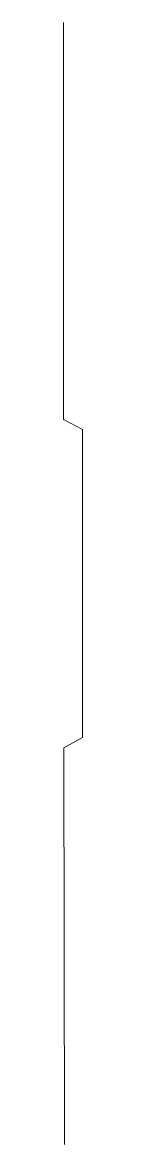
# Model space of a CAD drawing. Header units: millimetres. Extents: x -580.9 to -580.4, y -373.7 to -343.6.
import ezdxf

# ---------------------------------------------------------------- set-up
doc = ezdxf.new("R2010")
doc.units = ezdxf.units.MM
doc.header["$MEASUREMENT"] = 0
doc.layers.add('layer 1', color=7, linetype='Continuous')

msp = doc.modelspace()

# ---------------------------------------------------------------- linework, layer by layer
at = {"layer": 'layer 1', "color": 250, "lineweight": 9}
msp.add_open_spline([(-580.8586, -343.6186), (-580.8586, -343.6186), (-580.8586, -354.2449), (-580.8586, -354.2449), (-580.8586, -354.2449), (-580.8586, -354.2449), (-580.3533, -354.5179), (-580.3533, -354.5179), (-580.3533, -354.5179), (-580.3533, -354.5179), (-580.3533, -362.7568), (-580.3533, -362.7568), (-580.3533, -362.7568), (-580.3533, -362.7568), (-580.8538, -363.0364), (-580.8538, -363.0364), (-580.8538, -363.0364), (-580.8538, -363.0364), (-580.8318, -373.6521), (-580.8318, -373.6521)], degree=3, knots=[0, 0, 0, 0, 0.2, 0.2, 0.2, 0.2, 0.4, 0.4, 0.4, 0.4, 0.6, 0.6, 0.6, 0.6, 0.8, 0.8, 0.8, 0.8, 1, 1, 1, 1], dxfattribs=at)

doc.saveas('drawing.dxf')
